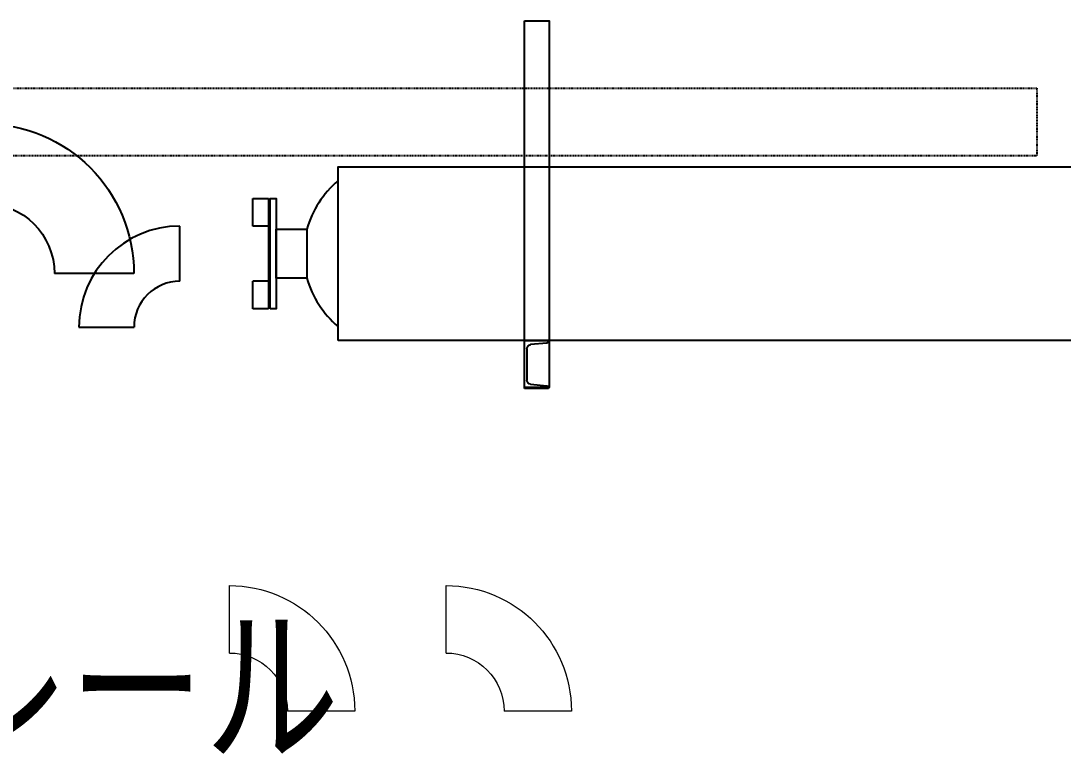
# Model space of a CAD drawing. Extents: x 0 to 160756, y 0 to 229247.
# Drawn here: x 66925 to 69090, y 113628 to 115152 of the extents above; entities that cross this region are included whole.
import ezdxf
from ezdxf.xclip import XClip

# ---------------------------------------------------------------- set-up
doc = ezdxf.new("R2010")
doc.units = 0
doc.header["$LTSCALE"] = 10
doc.header["$XCLIPFRAME"] = 2
doc.linetypes.add('XCM7P30CDA$0$STYLE_18', pattern=[0.23669, 0.118345, -0.118345])
for name, color, linetype in [('XCM7P30CDA$0$C.CDA.Silencer', 252, 'Continuous'), ('XCM7P30CDA$0$C.Support', 252, 'Continuous'), ('XCM7P30CDA$0$s_TX', 252, 'Continuous'), ('XCM7P30CDA$0$TEXT2', 252, 'Continuous'), ('XCM7P30CDA$0$U-CDA-PIPE', 252, 'Continuous')]:
    doc.layers.add(name, color=color, linetype=linetype)
doc.layers.add('XCM7P30CDA$0$M-PIPE-32_4C CONDENSER WATER SUPPLY-1', color=252, linetype='Continuous', lineweight=5)
doc.layers.add('XCM7P30CDA$0$M-PIPE-38_4C CONDENSER WATER RETURN-1', color=252, linetype='Continuous', lineweight=5)
doc.styles.add('XCM7P30CDA$0$TEXT', font='romans.shx', dxfattribs={"width": 0.85, "bigfont": 'BIGFONT.shx'})

# ---------------------------------------------------------------- blocks, each defined once
blk = doc.blocks.new('XCM7P30CDA$0$A$C9a307472')
at = {"layer": 'XCM7P30CDA$0$s_TX', "linetype": 'XCM7P30CDA$0$STYLE_18'}
blk.add_lwpolyline([(39250, 19160), (44750, 19160), (44750, 19020), (39250, 19020)], close=True, dxfattribs=at)
at = {"layer": 'XCM7P30CDA$0$TEXT2', "insert": (42319.7, 17908.1), "char_height": 300, "attachment_point": 5, "style": 'XCM7P30CDA$0$TEXT'}
blk.add_mtext('ホイストレール', dxfattribs=at)
blk = doc.blocks.new('XCM7P30CDA$0$LRElbow-13.98')
for p, q in [((19.05, -6.99), (19.05, 6.99)), ((-6.99, -19.05), (6.99, -19.05))]:
    blk.add_line(p, q)
for radius in [26.04, 12.06]:
    blk.add_arc((19.05, -19.05), radius, 90, 180)
blk = doc.blocks.new('XCM7P30CDA$0$LRElbow-16.52')
for p, q in [((22.86, -8.26), (22.86, 8.26)), ((-8.26, -22.86), (8.26, -22.86))]:
    blk.add_line(p, q)
for radius in [31.12, 14.6]:
    blk.add_arc((22.86, -22.86), radius, 90, 180)
blk = doc.blocks.new('XCM7P30CDA$0$LRElbow-11.43')
for p, q in [((15.24, -5.715), (15.24, 5.715)), ((-5.715, -15.24), (5.715, -15.24))]:
    blk.add_line(p, q)
for radius in [20.955, 9.525]:
    blk.add_arc((15.24, -15.24), radius, 90, 180)
blk = doc.blocks.new('XCM7P30CDA$0$FlangeSide-11.43x150LB')
at = {"color": 0, "linetype": 'ByBlock'}
for p, q in [((-3.3, 11.45), (-3.3, 5.715)), ((0, 11.45), (-3.3, 11.45)), ((0, -11.45), (0, 11.45)), ((0, 5.715), (-3.3, 5.715)), ((0, -5.715), (-3.3, -5.715)), ((-3.3, -5.715), (-3.3, -11.45)), ((-3.3, -11.45), (0, -11.45))]:
    blk.add_line(p, q, dxfattribs=at)
blk = doc.blocks.new('XCM7P30CDA$0$C100x50_sec')
at = {"color": 0, "linetype": 'ByBlock'}
for p, q in [((50, 50), (0, 50)), ((0, 50), (0, -50)), ((12.3, 41.2), (46.3, 44.1)), ((50, 48.1), (50, 50)), ((5, -33.2), (5, 33.2)), ((46.3, -44.1), (12.3, -41.2)), ((0, -50), (50, -50)), ((50, -50), (50, -48.1))]:
    blk.add_line(p, q, dxfattribs=at)
for centre, radius, start, end in [((46, 48.1), 4, 275, 0), ((13, 33.2), 8, 95, 180), ((13, -33.2), 8, 180, 265), ((46, -48.1), 4, 0, 85)]:
    blk.add_arc(centre, radius, start, end, dxfattribs=at)
blk = doc.blocks.new('XCM7P30CDA')
at = {"layer": 'XCM7P30CDA$0$C.CDA.Silencer', "linetype": 'ByBlock'}
for points in [[(67583.9, 114489.2), (67583.9, 114849.2), (69485.9, 114849.2), (69485.9, 114489.2)], [(67442.7, 114554.7), (67442.7, 114783.7), (67455.4, 114783.7), (67455.4, 114554.7)], [(67455.4, 114618.4), (67455.4, 114720), (67518.9, 114720), (67518.9, 114618.4)]]:
    blk.add_lwpolyline(points, close=True, dxfattribs=at)
for centre, start, end in [((67721, 114660.8), 130.6293, 163.6877), ((67721, 114677.6), 196.3123, 229.3707)]:
    blk.add_arc(centre, 210.6, start, end, dxfattribs=at)
at = {"layer": 'XCM7P30CDA$0$C.Support'}
blk.add_lwpolyline([(67971.2, 115152.5), (68022.3, 115152.5), (68022.3, 114391.1), (67971.2, 114391.1)], close=True, dxfattribs=at)
at = {"color": 4}
ref = blk.add_blockref('XCM7P30CDA$0$A$C9a307472', (24285.2, 95852.5), dxfattribs=at)
XClip(ref).set_block_clipping_path([(28505.8252583833, 11204.571428573), (50624.999999999, 21456.3991779214)])
at = {"layer": 'XCM7P30CDA$0$C.CDA.Silencer', "linetype": 'ByBlock', "xscale": -10, "yscale": 10, "zscale": 10, "rotation": 180}
blk.add_blockref('XCM7P30CDA$0$FlangeSide-11.43x150LB', (67439.7, 114669.2), dxfattribs=at)
at = {"layer": 'XCM7P30CDA$0$C.CDA.Silencer', "linetype": 'ByBlock', "xscale": 10, "yscale": 10, "zscale": 10}
blk.add_blockref('XCM7P30CDA$0$LRElbow-11.43', (67103, 114669.2), dxfattribs=at)
at = {"layer": 'XCM7P30CDA$0$C.Support', "xscale": -1, "rotation": 180}
blk.add_blockref('XCM7P30CDA$0$C100x50_sec', (67971.2, 114439.2), dxfattribs=at)
at = {"layer": 'XCM7P30CDA$0$M-PIPE-32_4C CONDENSER WATER SUPPLY-1', "xscale": -10, "yscale": 10, "zscale": 10}
blk.add_blockref('XCM7P30CDA$0$LRElbow-13.98', (67998.6, 113910.1), dxfattribs=at)
at = {"layer": 'XCM7P30CDA$0$M-PIPE-38_4C CONDENSER WATER RETURN-1', "xscale": -10, "yscale": 10, "zscale": 10}
blk.add_blockref('XCM7P30CDA$0$LRElbow-13.98', (67548.6, 113910.1), dxfattribs=at)
at = {"layer": 'XCM7P30CDA$0$U-CDA-PIPE', "xscale": -10, "yscale": 10, "zscale": 10}
blk.add_blockref('XCM7P30CDA$0$LRElbow-16.52', (67077.5, 114856.4), dxfattribs=at)

msp = doc.modelspace()

# ---------------------------------------------------------------- block references
msp.add_blockref('XCM7P30CDA', (0, 0))

doc.saveas('drawing.dxf')
